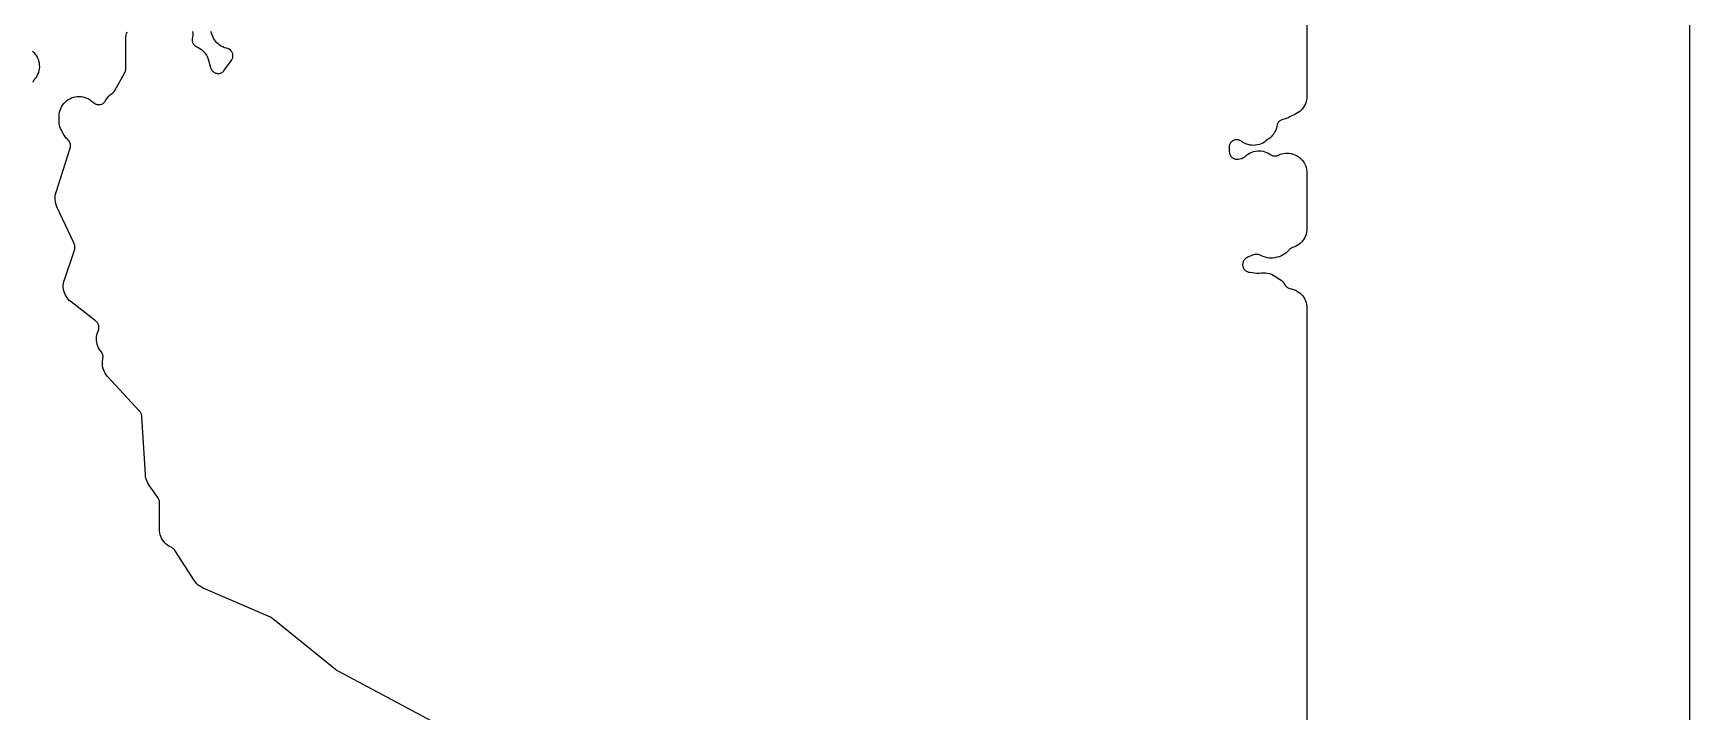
# Model space of a CAD drawing. Header units: metres. Extents: x 0 to 400, y 0 to 202.
# Drawn here: x 346.1 to 400.3, y 70.5 to 92.7 of the extents above; entities that cross this region are included whole.
import ezdxf

# ---------------------------------------------------------------- set-up
doc = ezdxf.new("R2010")
doc.units = ezdxf.units.M

msp = doc.modelspace()

# ---------------------------------------------------------------- linework, layer by layer
for points in [[(400.252, 0.0146), (400.252, 202.1856), (400.25, 202.2266), (400.247, 202.2476), (400.241, 202.2696), (400.231, 202.2976), (400.231, 202.2976), (400.221, 202.3196), (400.208, 202.3406), (400.195, 202.3586), (400.177, 202.3776), (400.158, 202.3956), (400.14, 202.4086), (400.119, 202.4216), (400.097, 202.4316), (400.069, 202.4416), (400.047, 202.4476), (400.026, 202.4506), (399.985, 202.4526), (0.015, 202.4526)], [(387.748, 98.4896), (387.748, 90.6416), (387.745, 90.5786), (387.736, 90.5156), (387.72, 90.4536), (387.699, 90.3946), (387.672, 90.3366), (387.639, 90.2826), (387.602, 90.2316), (387.559, 90.1846), (387.512, 90.1416), (387.462, 90.1036), (387.407, 90.0716), (387.35, 90.0436), (387.325, 90.0346), (387.272, 90.0136), (387.25, 90.0026), (387.202, 89.9726), (387.139, 89.9366), (387.072, 89.9086), (387.002, 89.8886), (386.944, 89.8746), (386.922, 89.8676), (386.9, 89.8576), (386.878, 89.8456), (386.859, 89.8326), (386.839, 89.8146), (386.822, 89.7976), (386.808, 89.7786), (386.796, 89.7606), (386.785, 89.7396), (386.775, 89.7136), (386.769, 89.6906), (386.762, 89.6556), (386.747, 89.5926), (386.726, 89.5306), (386.699, 89.4716), (386.665, 89.4156), (386.627, 89.3636), (386.583, 89.3156), (386.535, 89.2716), (386.482, 89.2326), (386.452, 89.2126), (386.409, 89.1776), (386.359, 89.1416), (386.306, 89.1106), (386.25, 89.0836), (386.192, 89.0626), (386.132, 89.0476), (386.071, 89.0386), (386.009, 89.0346), (385.948, 89.0366), (385.886, 89.0446), (385.826, 89.0586), (385.768, 89.0786), (385.711, 89.1036), (385.658, 89.1336), (385.631, 89.1526), (385.619, 89.1606), (385.607, 89.1686), (385.583, 89.1836), (385.559, 89.1966), (385.536, 89.2066), (385.512, 89.2136), (385.49, 89.2186), (385.463, 89.2206), (385.439, 89.2206), (385.415, 89.2176), (385.389, 89.2126), (385.367, 89.2056), (385.343, 89.1956), (385.32, 89.1826), (385.3, 89.1686), (385.283, 89.1546), (385.264, 89.1346), (385.248, 89.1156), (385.235, 89.0936), (385.224, 89.0726), (385.216, 89.0526), (385.208, 89.0256), (385.203, 88.9986), (385.202, 88.9756), (385.202, 88.9346), (385.21, 88.8306), (385.215, 88.7906), (385.22, 88.7666), (385.228, 88.7446), (385.239, 88.7186), (385.251, 88.6976), (385.265, 88.6776), (385.282, 88.6586), (385.297, 88.6436), (385.316, 88.6286), (385.339, 88.6146), (385.362, 88.6026), (385.385, 88.5936), (385.407, 88.5876), (385.432, 88.5836), (385.457, 88.5816), (385.48, 88.5816), (385.504, 88.5846), (385.545, 88.5936), (385.606, 88.6106), (385.644, 88.6226), (385.665, 88.6316), (385.686, 88.6436), (385.708, 88.6586), (385.724, 88.6726), (385.736, 88.6846), (385.783, 88.7246), (385.835, 88.7596), (385.889, 88.7896), (385.946, 88.8146), (386.004, 88.8346), (386.065, 88.8476), (386.127, 88.8556), (386.189, 88.8576), (386.25, 88.8536), (386.312, 88.8436), (386.372, 88.8276), (386.43, 88.8066), (386.486, 88.7796), (386.539, 88.7476), (386.568, 88.7276), (386.593, 88.7136), (386.615, 88.7036), (386.637, 88.6966), (386.661, 88.6916), (386.685, 88.6896), (386.71, 88.6886), (386.735, 88.6906), (386.76, 88.6956), (386.784, 88.7026), (386.815, 88.7146), (386.859, 88.7356), (386.919, 88.7556), (386.98, 88.7706), (387.043, 88.7786), (387.106, 88.7816), (387.169, 88.7776), (387.232, 88.7676), (387.293, 88.7526), (387.352, 88.7306), (387.409, 88.7026), (387.463, 88.6706), (387.514, 88.6326), (387.56, 88.5896), (387.603, 88.5426), (387.64, 88.4916), (387.672, 88.4376), (387.699, 88.3806), (387.72, 88.3206), (387.736, 88.2596), (387.745, 88.1966), (387.748, 88.1336), (387.748, 86.3236), (387.745, 86.2626), (387.736, 86.2016), (387.722, 86.1416), (387.702, 86.0836), (387.677, 86.0276), (387.646, 85.9746), (387.611, 85.9246), (387.571, 85.8786), (387.526, 85.8356), (387.478, 85.7976), (387.427, 85.7636), (387.373, 85.7356), (387.316, 85.7126), (387.279, 85.6996), (387.243, 85.6846), (387.222, 85.6736), (387.198, 85.6586), (387.18, 85.6436), (387.165, 85.6296), (387.146, 85.6056), (387.103, 85.5596), (387.057, 85.5176), (387.006, 85.4806), (386.952, 85.4486), (386.895, 85.4216), (386.836, 85.4006), (386.775, 85.3856), (386.763, 85.3836), (386.761, 85.3826), (386.699, 85.3666), (386.636, 85.3566), (386.572, 85.3536), (386.508, 85.3566), (386.445, 85.3656), (386.383, 85.3806), (386.322, 85.4026), (386.264, 85.4296), (386.244, 85.4426), (386.215, 85.4556), (386.187, 85.4666), (386.162, 85.4736), (386.141, 85.4776), (386.118, 85.4786), (386.091, 85.4776), (386.065, 85.4746), (386.044, 85.4696), (386.006, 85.4566), (385.82, 85.3836), (385.784, 85.3676), (385.762, 85.3546), (385.74, 85.3386), (385.723, 85.3246), (385.708, 85.3086), (385.691, 85.2866), (385.679, 85.2666), (385.669, 85.2466), (385.66, 85.2226), (385.653, 85.1986), (385.649, 85.1716), (385.647, 85.1466), (385.647, 85.1256), (385.65, 85.1016), (385.655, 85.0786), (385.663, 85.0536), (385.674, 85.0296), (385.685, 85.0096), (385.699, 84.9906), (385.715, 84.9716), (385.733, 84.9536), (385.75, 84.9406), (385.772, 84.9266), (385.797, 84.9136), (385.821, 84.9046), (385.839, 84.8986), (385.878, 84.8926), (386.109, 84.8616), (386.149, 84.8586), (386.171, 84.8586), (386.197, 84.8616), (386.199, 84.8616), (386.262, 84.8726), (386.328, 84.8766), (386.394, 84.8736), (386.46, 84.8646), (386.524, 84.8486), (386.587, 84.8256), (386.646, 84.7966), (386.703, 84.7626), (386.751, 84.7286), (386.796, 84.7036), (386.85, 84.6706), (386.901, 84.6316), (386.948, 84.5876), (386.99, 84.5386), (387.027, 84.4866), (387.044, 84.4606), (387.057, 84.4426), (387.074, 84.4256), (387.093, 84.4086), (387.113, 84.3946), (387.133, 84.3826), (387.153, 84.3746), (387.179, 84.3656), (387.228, 84.3536), (387.234, 84.3526), (387.252, 84.3496), (387.311, 84.3326), (387.369, 84.3096), (387.424, 84.2806), (387.476, 84.2476), (387.524, 84.2096), (387.569, 84.1666), (387.609, 84.1206), (387.645, 84.0706), (387.676, 84.0166), (387.702, 83.9606), (387.722, 83.9026), (387.736, 83.8426), (387.745, 83.7816), (387.748, 83.7196), (387.748, 64.0066)], [(359.145, 70.2496), (356.128, 71.8566), (356.075, 71.8886), (356.025, 71.9256), (353.979, 73.5846), (353.949, 73.6066), (353.931, 73.6176), (353.896, 73.6346), (351.702, 74.5826), (351.645, 74.6106), (351.591, 74.6446), (351.54, 74.6826), (351.494, 74.7266), (351.452, 74.7746), (351.415, 74.8256), (350.784, 75.8026), (350.758, 75.8366), (350.738, 75.8596), (350.717, 75.8786), (350.699, 75.8916), (350.678, 75.9036), (350.654, 75.9146), (350.598, 75.9426), (350.545, 75.9756), (350.496, 76.0146), (350.45, 76.0576), (350.409, 76.1046), (350.372, 76.1556), (350.341, 76.2096), (350.315, 76.2666), (350.295, 76.3256), (350.28, 76.3866), (350.272, 76.4486), (350.269, 76.5106), (350.275, 77.3616), (350.273, 77.4016), (350.269, 77.4296), (350.263, 77.4556), (350.255, 77.4766), (350.242, 77.5016), (350.22, 77.5386), (349.926, 77.9586), (349.895, 78.0096), (349.868, 78.0616), (349.846, 78.1166), (349.829, 78.1736), (349.817, 78.2316), (349.811, 78.2906), (349.699, 80.1746), (349.695, 80.2146), (349.69, 80.2366), (349.683, 80.2606), (349.673, 80.2836), (349.663, 80.3026), (349.649, 80.3226), (349.622, 80.3546), (348.577, 81.4946), (348.535, 81.5456), (348.498, 81.6016), (348.467, 81.6606), (348.442, 81.7216), (348.424, 81.7856), (348.412, 81.8516), (348.407, 81.9176), (348.409, 81.9836), (348.418, 82.0496), (348.426, 82.0956), (348.429, 82.1246), (348.428, 82.1526), (348.426, 82.1756), (348.42, 82.2006), (348.412, 82.2246), (348.403, 82.2466), (348.388, 82.2716), (348.363, 82.3066), (348.354, 82.3186), (348.317, 82.3696), (348.286, 82.4246), (348.26, 82.4816), (348.239, 82.5416), (348.225, 82.6026), (348.216, 82.6646), (348.214, 82.7276), (348.218, 82.7906), (348.228, 82.8536), (348.244, 82.9146), (348.265, 82.9736), (348.279, 83.0056), (348.288, 83.0326), (348.293, 83.0566), (348.296, 83.0816), (348.296, 83.1036), (348.294, 83.1286), (348.289, 83.1556), (348.284, 83.1746), (348.275, 83.1976), (348.262, 83.2226), (348.248, 83.2436), (348.234, 83.2616), (348.218, 83.2786), (348.187, 83.3046), (347.383, 83.9256), (347.336, 83.9656), (347.293, 84.0106), (347.254, 84.0586), (347.22, 84.1106), (347.191, 84.1656), (347.168, 84.2226), (347.15, 84.2816), (347.138, 84.3426), (347.132, 84.4046), (347.132, 84.4666), (347.137, 84.5276), (347.149, 84.5886), (347.166, 84.6486), (347.496, 85.6136), (347.506, 85.6486), (347.51, 85.6726), (347.513, 85.7016), (347.513, 85.7236), (347.511, 85.7446), (347.505, 85.7726), (347.499, 85.7926), (347.485, 85.8266), (346.924, 87.0336), (346.902, 87.0896), (346.884, 87.1466), (346.872, 87.2056), (346.865, 87.2656), (346.864, 87.3256), (346.869, 87.3856), (346.879, 87.4446), (346.894, 87.5026), (347.351, 88.9386), (347.361, 88.9766), (347.365, 89.0066), (347.367, 89.0326), (347.366, 89.0556), (347.363, 89.0776), (347.358, 89.1016), (347.349, 89.1266), (347.339, 89.1486), (347.326, 89.1696), (347.311, 89.1906), (347.294, 89.2096), (347.268, 89.2336), (347.228, 89.2736), (347.192, 89.3176), (347.16, 89.3636), (347.132, 89.4126), (347.104, 89.4656), (347.098, 89.4756), (347.067, 89.5266), (347.042, 89.5806), (347.021, 89.6366), (347.006, 89.6936), (346.996, 89.7526), (346.991, 89.8116), (346.992, 89.8716), (346.994, 89.9036), (346.995, 89.9676), (346.995, 89.9766), (346.994, 89.9956), (346.999, 90.0586), (347.009, 90.1216), (347.026, 90.1826), (347.026, 90.1826), (347.048, 90.2416), (347.076, 90.2976), (347.109, 90.3516), (347.148, 90.4016), (347.191, 90.4476), (347.238, 90.4896), (347.29, 90.5266), (347.344, 90.5586), (347.402, 90.5846), (347.462, 90.6046), (347.523, 90.6196), (347.586, 90.6286), (347.649, 90.6306), (347.712, 90.6266), (347.774, 90.6166), (347.835, 90.6006), (347.895, 90.5796), (347.952, 90.5516), (348.006, 90.5186), (348.056, 90.4806), (348.114, 90.4326), (348.148, 90.4076), (348.171, 90.3936), (348.192, 90.3836), (348.214, 90.3756), (348.239, 90.3686), (348.264, 90.3646), (348.287, 90.3636), (348.312, 90.3646), (348.338, 90.3686), (348.361, 90.3736), (348.386, 90.3826), (348.408, 90.3926), (348.428, 90.4036), (348.448, 90.4186), (348.465, 90.4346), (348.483, 90.4536), (348.498, 90.4736), (348.527, 90.5216), (348.536, 90.5366), (348.572, 90.5896), (348.614, 90.6376), (348.66, 90.6816), (348.71, 90.7206), (348.739, 90.7416), (348.762, 90.7606), (348.779, 90.7776), (348.793, 90.7966), (348.815, 90.8306), (349.13, 91.3866), (349.15, 91.4266), (349.16, 91.4526), (349.166, 91.4756), (349.17, 91.5006), (349.172, 91.5436), (349.174, 92.5036), (349.177, 92.5646), (349.186, 92.6246), (349.2, 92.6836), (349.219, 92.7406)], [(351.355, 92.7556), (351.36, 92.6916), (351.358, 92.6266), (351.35, 92.5626), (351.341, 92.5176), (351.339, 92.4926), (351.34, 92.4676), (351.342, 92.4416), (351.347, 92.4186), (351.354, 92.3966), (351.364, 92.3726), (351.374, 92.3536), (351.387, 92.3336), (351.402, 92.3146), (351.42, 92.2966), (351.436, 92.2826), (351.455, 92.2696), (351.493, 92.2486), (351.54, 92.2256), (351.592, 92.1956), (351.642, 92.1616), (351.688, 92.1226), (351.731, 92.0796), (351.769, 92.0336), (351.803, 91.9836), (351.832, 91.9306), (351.856, 91.8756), (351.875, 91.8176), (351.94, 91.5806), (351.952, 91.5446), (351.961, 91.5246), (351.974, 91.5006), (351.989, 91.4796), (352.005, 91.4606), (352.023, 91.4436), (352.039, 91.4306), (352.059, 91.4176), (352.086, 91.4036), (352.107, 91.3956), (352.129, 91.3896), (352.152, 91.3846), (352.176, 91.3826), (352.205, 91.3836), (352.229, 91.3856), (352.251, 91.3906), (352.272, 91.3966), (352.295, 91.4066), (352.318, 91.4196), (352.339, 91.4336), (352.358, 91.4496), (352.373, 91.4646), (352.399, 91.4966), (352.616, 91.7926), (352.638, 91.8256), (352.649, 91.8476), (352.66, 91.8726), (352.667, 91.8956), (352.671, 91.9176), (352.673, 91.9416), (352.672, 91.9686), (352.669, 91.9956), (352.664, 92.0206), (352.658, 92.0406), (352.647, 92.0646), (352.634, 92.0886), (352.62, 92.1086), (352.607, 92.1236), (352.587, 92.1426), (352.564, 92.1616), (352.547, 92.1726), (352.525, 92.1836), (352.501, 92.1926), (352.46, 92.2036), (352.459, 92.2036), (352.456, 92.2046), (352.455, 92.2046), (352.445, 92.2076), (352.398, 92.2226), (352.341, 92.2456), (352.288, 92.2736), (352.237, 92.3066), (352.189, 92.3436), (352.145, 92.3856), (352.105, 92.4316), (352.07, 92.4806), (352.039, 92.5326), (352.013, 92.5876), (351.945, 92.7536)], [(346.122, 92.1066), (346.169, 92.0636), (346.21, 92.0156), (346.247, 91.9636), (346.279, 91.9086), (346.305, 91.8496), (346.325, 91.7896), (346.339, 91.7276), (346.347, 91.6646), (346.349, 91.6006), (346.344, 91.5376), (346.334, 91.4746), (346.317, 91.4136), (346.294, 91.3536), (346.266, 91.2966), (346.232, 91.2436), (346.193, 91.1926), (346.19, 91.1886), (346.176, 91.1686), (346.163, 91.1466), (346.148, 91.1146), (346.138, 91.0886)]]:
    msp.add_lwpolyline(points)

doc.saveas('drawing.dxf')
